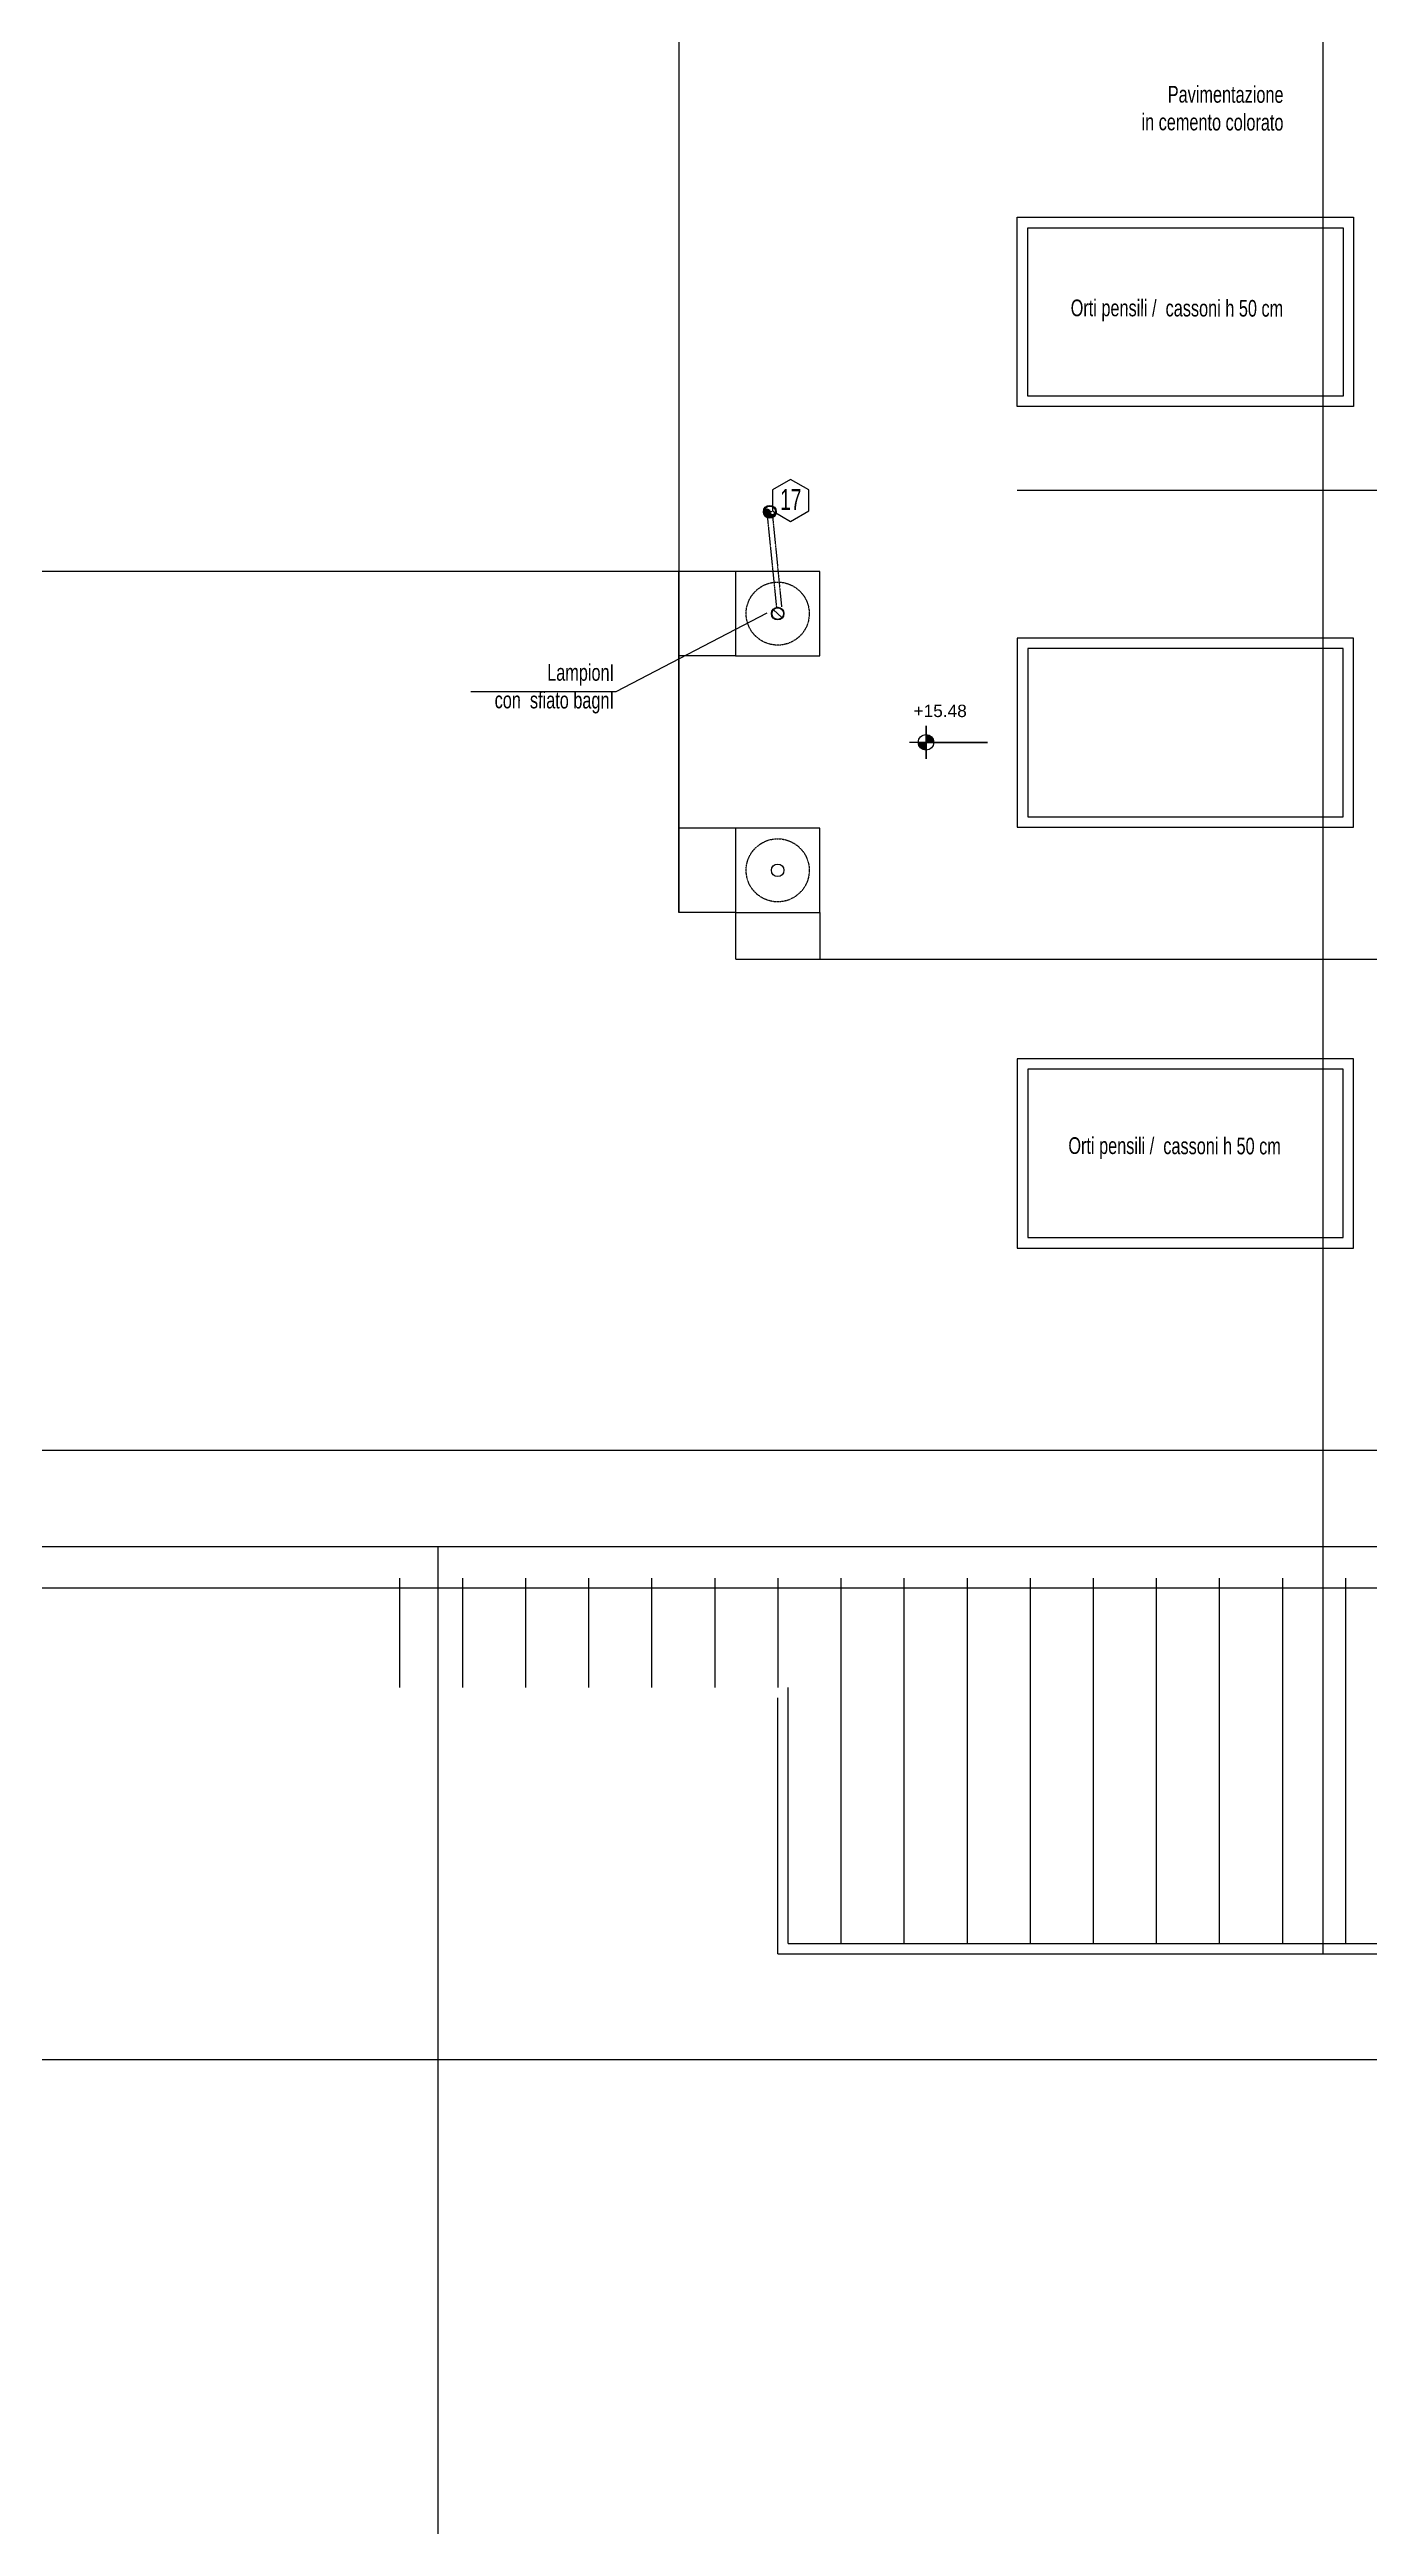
# Model space of a CAD drawing. Header units: millimetres. Extents: x -3782782348 to 131293, y -36553 to 57271.
# Drawn here: x 123709 to 124965, y -27287 to -24931 of the extents above; entities that cross this region are included whole.
import ezdxf

# ---------------------------------------------------------------- set-up
doc = ezdxf.new("R2010")
doc.units = ezdxf.units.MM
doc.header["$LTSCALE"] = 0.01
doc.linetypes.add('DASHED', pattern=[19.05, 12.7, -6.35])
doc.linetypes.add('HIDDEN', pattern=[0.375, 0.25, -0.125])
doc.layers.get('Defpoints').update_dxf_attribs({"color": 253})
for name, color, linetype in [('X_cavedi', 1, 'Continuous'), ('X_Esterno', 8, 'Continuous'), ('X_FOROMETRIA SCARICO NUMERAZIONE', 6, 'Continuous'), ('X_MURI', 8, 'Continuous'), ('X_Proiezini', 1, 'Continuous'), ('X_quote', 5, 'Continuous'), ('X_quote 1', 253, 'Continuous'), ('X_Quote altimetriche', 5, 'Continuous'), ('X_Serramenti Est', 1, 'Continuous'), ('X_TESTI', 253, 'Continuous')]:
    doc.layers.add(name, color=color, linetype=linetype)
doc.styles.add('Max 50', font='arial.ttf', dxfattribs={"width": 0.65, "height": 0.125})
doc.styles.add('QUOTE', font='simplex.shx', dxfattribs={"width": 0.7})
doc.styles.get("Standard").update_dxf_attribs({"font": 'arial.ttf'})
doc.dimstyles.get("Standard").update_dxf_attribs({"dimscale": 0, "dimtxt": 0.18, "dimasz": 0.18, "dimexe": 0.18, "dimexo": 0.0625, "dimgap": 0.09, "dimtad": 1, "dimdec": 0, "dimzin": 0, "dimdsep": 46, "dimtxsty": 'Standard', "dimcen": 0.09, "dimclrd": 256, "dimclre": 256, "dimclrt": 5, "dimadec": 0, "dimazin": 0, "dimtfac": 1, "dimtdec": 0, "dimtix": 1, "dimtofl": 0, "dimtmove": 2, "dimatfit": 3, "dimfxl": 1, "dimtolj": 1, "dimtzin": 0, "dimarcsym": 0})

# ---------------------------------------------------------------- blocks, each defined once
blk = doc.blocks.new('*D229')
at = {"layer": 'Defpoints', "color": 0, "transparency": 16777216}
for p in [(94237.5, -18878.8), (124401.8, -26498.8, 0), (124401.8, -26842.4, 0)]:
    blk.add_point(p, dxfattribs=at)
at = {"layer": 'X_quote 1', "lineweight": -2, "transparency": 16777216}
blk.add_line((94237.7, -26842.4, 0), (124401.6, -26842.4, 0), dxfattribs=at)
at = {"layer": 'X_quote 1', "transparency": 16777216}
for points in [[(94237.7, -26842.4, 0), (94237.7, -26842.5, 0), (94237.5, -26842.4, 0)], [(124401.6, -26842.4, 0), (124401.6, -26842.5, 0), (124401.8, -26842.4, 0)]]:
    blk.add_solid(points, dxfattribs=at)
at = {"layer": 'X_quote 1', "color": 5, "transparency": 16777216, "insert": (109319.6, -26842.2, 0), "char_height": 0.18, "attachment_point": 5}
blk.add_mtext('\\A1;30164', dxfattribs=at)
blk = doc.blocks.new('*D95')
at = {"layer": 'Defpoints', "color": 0, "transparency": 16777216}
for p in [(124078.5, -26355.1, 0), (124078.5, -26385.1, 0), (124078.5, -26385.1, 0)]:
    blk.add_point(p, dxfattribs=at)
at = {"layer": 'X_quote 1', "lineweight": -2, "transparency": 16777216}
blk.add_line((124078.5, -26355.2, 0), (124078.5, -26384.9, 0), dxfattribs=at)
at = {"layer": 'X_quote 1', "transparency": 16777216}
for points in [[(124078.5, -26355.2, 0), (124078.6, -26355.2, 0), (124078.5, -26355.1, 0)], [(124078.5, -26384.9, 0), (124078.6, -26384.9, 0), (124078.5, -26385.1, 0)]]:
    blk.add_solid(points, dxfattribs=at)
at = {"layer": 'X_quote 1', "color": 5, "transparency": 16777216, "insert": (124078.4, -26370.1, 0), "char_height": 0.18, "attachment_point": 5, "rotation": 90}
blk.add_mtext('\\A1;30', dxfattribs=at)
blk = doc.blocks.new('*D96')
at = {"layer": 'Defpoints', "color": 0, "transparency": 16777216}
for p in [(124078.5, -26385.1, 0), (124078.5, -26498.8, 0), (124078.5, -26498.8, 0)]:
    blk.add_point(p, dxfattribs=at)
at = {"layer": 'X_quote 1', "lineweight": -2, "transparency": 16777216}
blk.add_line((124078.5, -26385.2, 0), (124078.5, -26498.6, 0), dxfattribs=at)
at = {"layer": 'X_quote 1', "transparency": 16777216}
for points in [[(124078.5, -26385.2, 0), (124078.6, -26385.2, 0), (124078.5, -26385.1, 0)], [(124078.5, -26498.6, 0), (124078.6, -26498.6, 0), (124078.5, -26498.8, 0)]]:
    blk.add_solid(points, dxfattribs=at)
at = {"layer": 'X_quote 1', "color": 5, "transparency": 16777216, "insert": (124078.4, -26441.9, 0), "char_height": 0.18, "attachment_point": 5, "rotation": 90}
blk.add_mtext('\\A1;114', dxfattribs=at)
blk = doc.blocks.new('*D234')
at = {"layer": 'Defpoints', "color": 0, "transparency": 16777216}
for p in [(124629.5, -25271, 0), (124949.5, -25271, 0), (124949.5, -25350.5)]:
    blk.add_point(p, dxfattribs=at)
at = {"layer": 'X_quote 1', "lineweight": -2, "transparency": 16777216}
blk.add_line((124629.6, -25350.5), (124949.3, -25350.5), dxfattribs=at)
at = {"layer": 'X_quote 1', "transparency": 16777216}
for points in [[(124629.6, -25350.5), (124629.6, -25350.5), (124629.5, -25350.5)], [(124949.3, -25350.5), (124949.3, -25350.5), (124949.5, -25350.5)]]:
    blk.add_solid(points, dxfattribs=at)
at = {"layer": 'X_quote 1', "color": 5, "transparency": 16777216, "insert": (124789.5, -25350.3), "char_height": 0.18, "attachment_point": 5}
blk.add_mtext('\\A1;320', dxfattribs=at)
blk = doc.blocks.new('*D235')
at = {"layer": 'Defpoints', "color": 0, "transparency": 16777216}
for p in [(124949.5, -25271, 0), (125328.3, -25271, 0), (125328.3, -25350.5)]:
    blk.add_point(p, dxfattribs=at)
at = {"layer": 'X_quote 1', "lineweight": -2, "transparency": 16777216}
blk.add_line((124949.6, -25350.5), (125328.1, -25350.5), dxfattribs=at)
at = {"layer": 'X_quote 1', "transparency": 16777216}
for points in [[(124949.6, -25350.5), (124949.6, -25350.5), (124949.5, -25350.5)], [(125328.1, -25350.5), (125328.1, -25350.5), (125328.3, -25350.5)]]:
    blk.add_solid(points, dxfattribs=at)
at = {"layer": 'X_quote 1', "color": 5, "transparency": 16777216, "insert": (125138.9, -25350.3), "char_height": 0.18, "attachment_point": 5}
blk.add_mtext('\\A1;379', dxfattribs=at)
blk = doc.blocks.new('*D259')
at = {"layer": 'Defpoints', "color": 0, "transparency": 16777216}
for p in [(124920.5, -18765.1, 0), (125138.8, -18765.1), (125138.8, -26742.2, 0)]:
    blk.add_point(p, dxfattribs=at)
at = {"layer": 'X_quote 1', "lineweight": -2, "transparency": 16777216}
blk.add_line((124920.5, -26742.1, 0), (124920.5, -18765.3, 0), dxfattribs=at)
at = {"layer": 'X_quote 1', "transparency": 16777216}
for points in [[(124920.4, -18765.3, 0), (124920.5, -18765.3, 0), (124920.5, -18765.1, 0)], [(124920.4, -26742.1, 0), (124920.5, -26742.1, 0), (124920.5, -26742.2, 0)]]:
    blk.add_solid(points, dxfattribs=at)
at = {"layer": 'X_quote 1', "color": 5, "transparency": 16777216, "insert": (124920.3, -22753.7, 0), "char_height": 0.18, "attachment_point": 5, "rotation": 90}
blk.add_mtext('\\A1;7977', dxfattribs=at)
blk = doc.blocks.new('*D260')
at = {"layer": 'Defpoints', "color": 0, "transparency": 16777216}
for p in [(124401.8, -26620.5, 0), (125138.8, -26620.5, 0), (125138.8, -26842.4, 0)]:
    blk.add_point(p, dxfattribs=at)
at = {"layer": 'X_quote 1', "lineweight": -2, "transparency": 16777216}
blk.add_line((124401.9, -26842.4, 0), (125138.6, -26842.4, 0), dxfattribs=at)
at = {"layer": 'X_quote 1', "transparency": 16777216}
for points in [[(124401.9, -26842.4, 0), (124401.9, -26842.5, 0), (124401.8, -26842.4, 0)], [(125138.6, -26842.4, 0), (125138.6, -26842.5, 0), (125138.8, -26842.4, 0)]]:
    blk.add_solid(points, dxfattribs=at)
at = {"layer": 'X_quote 1', "color": 5, "transparency": 16777216, "insert": (124770.3, -26842.2, 0), "char_height": 0.18, "attachment_point": 5}
blk.add_mtext('\\A1;737', dxfattribs=at)
blk = doc.blocks.new('*D137')
at = {"layer": 'Defpoints', "color": 0, "transparency": 16777216}
for p in [(124072.2, -26498.8, 0), (123684.2, -28884.5, 0), (124078.5, -28884.5, 0)]:
    blk.add_point(p, dxfattribs=at)
at = {"layer": 'X_quote 1', "lineweight": -2, "transparency": 16777216}
blk.add_line((124078.5, -26499, 0), (124078.5, -28884.3, 0), dxfattribs=at)
at = {"layer": 'X_quote 1', "transparency": 16777216}
for points in [[(124078.5, -26499, 0), (124078.6, -26499, 0), (124078.5, -26498.8, 0)], [(124078.5, -28884.3, 0), (124078.6, -28884.3, 0), (124078.5, -28884.5, 0)]]:
    blk.add_solid(points, dxfattribs=at)
at = {"layer": 'X_quote 1', "color": 5, "transparency": 16777216, "insert": (124078.4, -27691.6, 0), "char_height": 0.18, "attachment_point": 5, "rotation": 90}
blk.add_mtext('\\A1;2386', dxfattribs=at)
blk = doc.blocks.new('*D308')
at = {"layer": 'Defpoints', "color": 0, "transparency": 16777216}
for p in [(127471.7, -19638.3), (97217.8, -19646.3), (127471.7, -27284.1, 0)]:
    blk.add_point(p, dxfattribs=at)
at = {"layer": 'X_quote 1', "lineweight": -2, "transparency": 16777216}
blk.add_line((97217.9, -19638.3), (127471.6, -19638.3), dxfattribs=at)
at = {"layer": 'X_quote 1', "transparency": 16777216}
for points in [[(97217.9, -19638.2), (97217.9, -19638.3), (97217.8, -19638.3)], [(127471.6, -19638.2), (127471.6, -19638.3), (127471.7, -19638.3)]]:
    blk.add_solid(points, dxfattribs=at)
at = {"layer": 'X_quote 1', "color": 5, "transparency": 16777216, "insert": (112344.8, -19638.1), "char_height": 0.18, "attachment_point": 5}
blk.add_mtext('\\A1;30254', dxfattribs=at)
blk = doc.blocks.new('*D352')
at = {"layer": 'Defpoints', "color": 0, "transparency": 16777216}
for p in [(94093.8, -18735.1), (126715.8, -26263.1, 0), (126715.8, -26355.1, 0)]:
    blk.add_point(p, dxfattribs=at)
at = {"layer": 'X_quote 1', "lineweight": -2, "transparency": 16777216}
blk.add_line((94093.9, -26263.1, 0), (126715.6, -26263.1, 0), dxfattribs=at)
at = {"layer": 'X_quote 1', "transparency": 16777216}
for points in [[(94093.9, -26263.1, 0), (94093.9, -26263.2, 0), (94093.8, -26263.1, 0)], [(126715.6, -26263.1, 0), (126715.6, -26263.2, 0), (126715.8, -26263.1, 0)]]:
    blk.add_solid(points, dxfattribs=at)
at = {"layer": 'X_quote 1', "color": 5, "transparency": 16777216, "insert": (110404.8, -26263, 0), "char_height": 0.18, "attachment_point": 5}
blk.add_mtext('\\A1;32622', dxfattribs=at)
blk = doc.blocks.new('colonna')
at = {"ltscale": 20}
h = blk.add_hatch(color=256, dxfattribs=at)
h.paths.add_polyline_path([(793.702, -32.366, -1), (793.58, -32.367, -1)])
h.paths.add_polyline_path([(793.586, -32.367, 1), (793.695, -32.366, 1)], flags=16)
blk.add_hatch(color=256).paths.add_polyline_path([(793.692, -32.366, -1), (793.59, -32.367, -1), (793.641, -32.366, 1)])
at = {"color": 2}
for p, q in [((793.661, -32.366), (793.62, -32.367)), ((793.641, -32.387), (793.64, -32.346))]:
    blk.add_line(p, q, dxfattribs=at)
at = {"color": 7}
for radius in [0.0611, 0.0543]:
    blk.add_circle((793.641, -32.366), radius, dxfattribs=at)
at = {"color": 2}
for centre, start, end in [((793.615, -32.367), 0.5919, 180.5919), ((793.666, -32.366), 180.5919, 0.5919)]:
    blk.add_arc(centre, 0.0255, start, end, dxfattribs=at)
blk = doc.blocks.new('*D419')
at = {"layer": 'Defpoints', "color": 0, "transparency": 16777216}
for p in [(96927.2, -18765.1), (96934, -18765.1), (126454.5, -26355.1, 0)]:
    blk.add_point(p, dxfattribs=at)
at = {"layer": 'X_quote 1', "lineweight": -2, "transparency": 16777216}
for p, q in [((96933.9, -18765.1), (96927, -18765.1)), ((96927.2, -26354.9), (96927.2, -18765.3)), ((126454.4, -26355.1), (96927, -26355.1))]:
    blk.add_line(p, q, dxfattribs=at)
at = {"layer": 'X_quote 1', "transparency": 16777216}
for points in [[(96927.2, -18765.3), (96927.2, -18765.3), (96927.2, -18765.1)], [(96927.2, -26354.9), (96927.2, -26354.9), (96927.2, -26355.1)]]:
    blk.add_solid(points, dxfattribs=at)
at = {"layer": 'X_quote 1', "color": 5, "transparency": 16777216, "insert": (96927, -22560.1), "char_height": 0.18, "attachment_point": 5, "rotation": 90}
blk.add_mtext('\\A1;7590', dxfattribs=at)
blk = doc.blocks.new('quota altim')
at = {"layer": 'X_Quote altimetriche', "ltscale": 4}
h = blk.add_hatch(color=256, dxfattribs=at)
h.paths.add_polyline_path([(0, 18.7), (0, 0), (18.7, 0, 0.414214)])
h.paths.add_polyline_path([(0, 0), (-18.7, 0, 0.414214), (0, -18.7)])
blk.add_lwpolyline([(0, 0), (0, 40), (0, 40), (0, -40), (0, -40), (0, 0), (40, 0), (149.3, 0), (0, 0), (-40, 0), (-40, 0)], dxfattribs=at)
blk.add_circle((0, 0), 18.7, dxfattribs=at)
blk = doc.blocks.new('*D446')
at = {"layer": 'Defpoints', "color": 0, "transparency": 16777216}
for p in [(97267.7, -26394.4), (97267.7, -26395.5), (126715.8, -26395.7, 0)]:
    blk.add_point(p, dxfattribs=at)
at = {"layer": 'X_quote', "lineweight": -2, "transparency": 16777216}
for p, q in [((97267.7, -26395.4), (97267.7, -26394.2)), ((126715.6, -26394.4), (97267.9, -26394.4)), ((126715.8, -26395.6), (126715.8, -26394.2))]:
    blk.add_line(p, q, dxfattribs=at)
at = {"layer": 'X_quote', "transparency": 16777216}
for points in [[(97267.9, -26394.4), (97267.9, -26394.4), (97267.7, -26394.4)], [(126715.6, -26394.4), (126715.6, -26394.4), (126715.8, -26394.4)]]:
    blk.add_solid(points, dxfattribs=at)
at = {"layer": 'X_quote', "color": 5, "transparency": 16777216, "insert": (111991.7, -26394.2), "char_height": 0.18, "attachment_point": 5}
blk.add_mtext('\\A1;29448', dxfattribs=at)
blk = doc.blocks.new('*D427')
at = {"layer": 'Defpoints', "color": 0, "transparency": 16777216}
for p in [(124361.7, -25751.9, 0), (124441.7, -25751.9, 0), (124441.7, -25796.3)]:
    blk.add_point(p, dxfattribs=at)
at = {"layer": 'X_quote 1', "lineweight": -2, "transparency": 16777216}
for p, q in [((124361.7, -25751.9), (124361.7, -25796.5)), ((124441.7, -25751.9), (124441.7, -25796.5)), ((124361.8, -25796.3), (124441.5, -25796.3))]:
    blk.add_line(p, q, dxfattribs=at)
at = {"layer": 'X_quote 1', "transparency": 16777216}
for points in [[(124361.8, -25796.3), (124361.8, -25796.4), (124361.7, -25796.3)], [(124441.5, -25796.3), (124441.5, -25796.4), (124441.7, -25796.3)]]:
    blk.add_solid(points, dxfattribs=at)
at = {"layer": 'X_quote 1', "color": 5, "transparency": 16777216, "insert": (124401.7, -25796.2), "char_height": 0.18, "attachment_point": 5}
blk.add_mtext('\\A1;80', dxfattribs=at)
blk = doc.blocks.new('*D428')
at = {"layer": 'Defpoints', "color": 0, "transparency": 16777216}
for p in [(124441.7, -25751.9, 0), (125098.9, -25751.9, 0), (125098.9, -25796.3)]:
    blk.add_point(p, dxfattribs=at)
at = {"layer": 'X_quote 1', "lineweight": -2, "transparency": 16777216}
for p, q in [((124441.7, -25751.9), (124441.7, -25796.5)), ((125098.9, -25751.9), (125098.9, -25796.5)), ((124441.8, -25796.3), (125098.7, -25796.3))]:
    blk.add_line(p, q, dxfattribs=at)
at = {"layer": 'X_quote 1', "transparency": 16777216}
for points in [[(124441.8, -25796.3), (124441.8, -25796.4), (124441.7, -25796.3)], [(125098.7, -25796.3), (125098.7, -25796.4), (125098.9, -25796.3)]]:
    blk.add_solid(points, dxfattribs=at)
at = {"layer": 'X_quote 1', "color": 5, "transparency": 16777216, "insert": (124770.3, -25796.2), "char_height": 0.18, "attachment_point": 5}
blk.add_mtext('\\A1;657', dxfattribs=at)
blk = doc.blocks.new('*D387')
at = {"layer": 'Defpoints', "color": 0, "transparency": 16777216}
for p in [(94904.9, -18735.1), (124307.6, -25751.9), (124361.7, -25751.9, 0)]:
    blk.add_point(p, dxfattribs=at)
at = {"layer": 'X_quote 1', "lineweight": -2, "transparency": 16777216}
for p, q in [((94905, -18735.1), (124307.8, -18735.1)), ((124307.6, -18735.3), (124307.6, -25751.7)), ((124361.6, -25751.9), (124307.5, -25751.9))]:
    blk.add_line(p, q, dxfattribs=at)
at = {"layer": 'X_quote 1', "transparency": 16777216}
for points in [[(124307.6, -18735.3), (124307.7, -18735.3), (124307.6, -18735.1)], [(124307.6, -25751.7), (124307.7, -25751.7), (124307.6, -25751.9)]]:
    blk.add_solid(points, dxfattribs=at)
at = {"layer": 'X_quote 1', "color": 5, "transparency": 16777216, "insert": (124307.5, -22243.5), "char_height": 0.18, "attachment_point": 5, "rotation": 90}
blk.add_mtext('\\A1;7017', dxfattribs=at)
blk = doc.blocks.new('*D388')
at = {"layer": 'Defpoints', "color": 0, "transparency": 16777216}
for p in [(124307.6, -25671.9), (124361.7, -25671.9, 0), (124361.7, -25751.9, 0)]:
    blk.add_point(p, dxfattribs=at)
at = {"layer": 'X_quote 1', "lineweight": -2, "transparency": 16777216}
for p, q in [((124361.6, -25671.9), (124307.5, -25671.9)), ((124307.6, -25751.7), (124307.6, -25672)), ((124361.6, -25751.9), (124307.5, -25751.9))]:
    blk.add_line(p, q, dxfattribs=at)
at = {"layer": 'X_quote 1', "transparency": 16777216}
for points in [[(124307.6, -25672), (124307.7, -25672), (124307.6, -25671.9)], [(124307.6, -25751.7), (124307.7, -25751.7), (124307.6, -25751.9)]]:
    blk.add_solid(points, dxfattribs=at)
at = {"layer": 'X_quote 1', "color": 5, "transparency": 16777216, "insert": (124307.5, -25711.9), "char_height": 0.18, "attachment_point": 5, "rotation": 90}
blk.add_mtext('\\A1;80', dxfattribs=at)
blk = doc.blocks.new('*D389')
at = {"layer": 'Defpoints', "color": 0, "transparency": 16777216}
for p in [(124307.6, -25507.8), (124361.7, -25507.8, 0), (124361.7, -25671.9, 0)]:
    blk.add_point(p, dxfattribs=at)
at = {"layer": 'X_quote 1', "lineweight": -2, "transparency": 16777216}
for p, q in [((124361.6, -25507.8), (124307.5, -25507.8)), ((124307.6, -25671.7), (124307.6, -25508)), ((124361.6, -25671.9), (124307.5, -25671.9))]:
    blk.add_line(p, q, dxfattribs=at)
at = {"layer": 'X_quote 1', "transparency": 16777216}
for points in [[(124307.6, -25508), (124307.7, -25508), (124307.6, -25507.8)], [(124307.6, -25671.7), (124307.7, -25671.7), (124307.6, -25671.9)]]:
    blk.add_solid(points, dxfattribs=at)
at = {"layer": 'X_quote 1', "color": 5, "transparency": 16777216, "insert": (124307.5, -25589.8), "char_height": 0.18, "attachment_point": 5, "rotation": 90}
blk.add_mtext('\\A1;164', dxfattribs=at)
blk = doc.blocks.new('*D390')
at = {"layer": 'Defpoints', "color": 0, "transparency": 16777216}
for p in [(124307.6, -25427.8), (124361.7, -25427.8, 0), (124361.7, -25507.8, 0)]:
    blk.add_point(p, dxfattribs=at)
at = {"layer": 'X_quote 1', "lineweight": -2, "transparency": 16777216}
for p, q in [((124361.6, -25427.8), (124307.5, -25427.8)), ((124307.6, -25507.6), (124307.6, -25428)), ((124361.6, -25507.8), (124307.5, -25507.8))]:
    blk.add_line(p, q, dxfattribs=at)
at = {"layer": 'X_quote 1', "transparency": 16777216}
for points in [[(124307.6, -25428), (124307.7, -25428), (124307.6, -25427.8)], [(124307.6, -25507.6), (124307.7, -25507.6), (124307.6, -25507.8)]]:
    blk.add_solid(points, dxfattribs=at)
at = {"layer": 'X_quote 1', "color": 5, "transparency": 16777216, "insert": (124307.5, -25467.8), "char_height": 0.18, "attachment_point": 5, "rotation": 90}
blk.add_mtext('\\A1;80', dxfattribs=at)
blk = doc.blocks.new('*D391')
at = {"layer": 'Defpoints', "color": 0, "transparency": 16777216}
for p in [(94839.6, -17187.1), (94839.6, -17187.1), (124361.7, -25427.8, 0)]:
    blk.add_point(p, dxfattribs=at)
at = {"layer": 'X_quote 1', "lineweight": -2, "transparency": 16777216}
for p, q in [((94839.6, -25427.6), (94839.6, -17187.2)), ((94839.7, -17187.1), (94839.8, -17187.1)), ((124361.6, -25427.8), (94839.4, -25427.8))]:
    blk.add_line(p, q, dxfattribs=at)
at = {"layer": 'X_quote 1', "transparency": 16777216}
for points in [[(94839.6, -17187.2), (94839.6, -17187.2), (94839.6, -17187.1)], [(94839.6, -25427.6), (94839.6, -25427.6), (94839.6, -25427.8)]]:
    blk.add_solid(points, dxfattribs=at)
at = {"layer": 'X_quote 1', "color": 5, "transparency": 16777216, "insert": (94839.4, -21307.4), "char_height": 0.18, "attachment_point": 5, "rotation": 90}
blk.add_mtext('\\A1;8241', dxfattribs=at)

msp = doc.modelspace()

# ---------------------------------------------------------------- linework, layer by layer
at = {"layer": 'X_cavedi'}
msp.add_line((124397.6, -25464.1, 0), (124405.7, -25471.5, 0), dxfattribs=at)
msp.add_circle((124401.7, -25467.8, 0), 5.5, dxfattribs=at)
at = {"layer": 'X_Esterno'}
for p, q in [((124041.8, -26385, 0), (124041.8, -26488.8, 0)), ((124041.8, -26385, 0), (124041.8, -26488.8, 0)), ((124041.8, -26385, 0), (124041.8, -26488.8, 0)), ((124101.8, -26385, 0), (124101.8, -26488.8, 0)), ((124161.8, -26385, 0), (124161.8, -26488.8, 0)), ((124161.8, -26385, 0), (124161.8, -26488.8, 0)), ((124221.8, -26385, 0), (124221.8, -26488.8, 0)), ((124221.8, -26385, 0), (124221.8, -26488.8, 0)), ((124281.8, -26385, 0), (124281.8, -26488.8, 0)), ((124341.8, -26385, 0), (124341.8, -26488.8, 0)), ((124401.8, -26385, 0), (124401.8, -26488.8, 0)), ((124401.8, -26385, 0), (124401.8, -26488.8, 0)), ((124401.8, -26385, 0), (124401.8, -26488.8, 0)), ((124461.8, -26385, 0), (124461.8, -26732.2, 0)), ((124521.8, -26385, 0), (124521.8, -26732.2, 0)), ((124581.8, -26385, 0), (124581.8, -26732.2, 0)), ((124641.8, -26385, 0), (124641.8, -26732.2, 0)), ((124701.8, -26385, 0), (124701.8, -26732.2, 0)), ((124761.8, -26385, 0), (124761.8, -26732.2, 0)), ((124821.8, -26385, 0), (124821.8, -26732.2, 0)), ((124881.8, -26385, 0), (124881.8, -26732.2, 0)), ((124941.8, -26385, 0), (124941.8, -26732.2, 0))]:
    msp.add_line(p, q, dxfattribs=at)
at = {"layer": 'X_Esterno', "ltscale": 30, "elevation": 0}
for points in [[(124949.5, -25091), (124949.5, -25271), (124629.5, -25271), (124629.5, -25091)], [(124939.5, -25101), (124939.5, -25261), (124639.5, -25261), (124639.5, -25101)], [(124361.7, -25507.8), (124441.7, -25507.8), (124441.7, -25427.8), (124361.7, -25427.8)], [(124949.5, -25671), (124949.5, -25491), (124629.5, -25491), (124629.5, -25671)], [(124939.5, -25661), (124939.5, -25501), (124639.5, -25501), (124639.5, -25661)], [(124361.7, -25751.9), (124441.7, -25751.9), (124441.7, -25671.9), (124361.7, -25671.9)], [(124949.5, -26071), (124949.5, -25891), (124629.5, -25891), (124629.5, -26071)], [(124939.5, -26061), (124939.5, -25901), (124639.5, -25901), (124639.5, -26061)]]:
    msp.add_lwpolyline(points, close=True, dxfattribs=at)
at = {"layer": 'X_FOROMETRIA SCARICO NUMERAZIONE', "linetype": 'DASHED'}
for p, q in [((124391.9, -25376.7, 0), (124400.5, -25461.9, 0)), ((124396.9, -25376.2, 0), (124405.4, -25461.4, 0))]:
    msp.add_line(p, q, dxfattribs=at)
at = {"layer": 'X_FOROMETRIA SCARICO NUMERAZIONE', "elevation": 0}
msp.add_lwpolyline([(124396.7, -25370.2), (124414, -25380.2), (124431.3, -25370.2), (124431.3, -25350.2), (124414, -25340.3), (124396.7, -25350.2)], close=True, dxfattribs=at)
at = {"layer": 'X_MURI'}
for centre in [(124401.7, -25467.8, 0), (124401.7, -25711.9, 0)]:
    msp.add_circle(centre, 6, dxfattribs=at)
at = {"layer": 'X_Proiezini', "ltscale": 0.5}
for p, q in [((124411.8, -26732.2, 0), (124411.8, -26488.8, 0)), ((124401.8, -26742.2, 0), (124401.8, -26498.8, 0)), ((124401.8, -26742.2, 0), (125138.8, -26742.2, 0)), ((124411.8, -26732.2, 0), (125128.8, -26732.2, 0))]:
    msp.add_line(p, q, dxfattribs=at)
at = {"layer": 'X_Serramenti Est', "linetype": 'HIDDEN', "ltscale": 60}
for centre in [(124401.7, -25467.8, 0), (124401.7, -25711.9, 0)]:
    msp.add_circle(centre, 30, dxfattribs=at)
at = {"layer": 'X_TESTI'}
for p, q in [((124248, -25541.9, 0), (124391.7, -25467, 0)), ((124109.7, -25541.9, 0), (124248, -25541.9, 0))]:
    msp.add_line(p, q, dxfattribs=at)

# ---------------------------------------------------------------- block references
at = {"layer": 'X_FOROMETRIA SCARICO NUMERAZIONE', "xscale": 100, "yscale": 100, "zscale": 100}
msp.add_blockref('colonna', (45030.1, -22134.4, 0), dxfattribs=at)
at = {"layer": 'X_Quote altimetriche', "xscale": 0.3919999999943684, "yscale": 0.3919999999943684, "zscale": 0.3919999999943684}
msp.add_blockref('quota altim', (124542.8, -25590.2), dxfattribs=at)

# ---------------------------------------------------------------- texts
at = {"layer": 'X_FOROMETRIA SCARICO NUMERAZIONE', "insert": (124404.1, -25349.4, 0), "char_height": 20, "width": 96.623, "attachment_point": 1, "style": 'Max 50'}
msp.add_mtext('17', dxfattribs=at)
at = {"layer": 'X_Quote altimetriche', "ltscale": 4, "insert": (124530.9, -25554.4), "char_height": 11.76, "width": 112.799, "attachment_point": 1}
msp.add_mtext('{\\fArial|b0|i0|c0|p34;+15.48}', dxfattribs=at)
at = {"layer": 'X_TESTI', "char_height": 1.452, "width": 214.705, "attachment_point": 9, "rotation": 359.8509, "style": 'QUOTE'}
for s, insert in [('{\\fArial|b0|i0|c0|p34;\\H10.9x;Pavimentazione\\Pin cemento colorato}', (124882.8, -25008.8, 0)), ('{\\fArial|b0|i0|c0|p34;\\H10.9x;Orti pensili /  cassoni h 50 cm}', (124882.5, -25190.3, 0)), ('{\\fArial|b0|i0|c0|p34;\\H10.9x;LampionI\\Pcon  sfiato bagnI}', (124246, -25562.9, 0)), ('{\\fArial|b0|i0|c0|p34;\\H10.9x;Orti pensili /  cassoni h 50 cm}', (124880.3, -25986.8, 0))]:
    msp.add_mtext(s, dxfattribs=dict(at, insert=insert))

# ---------------------------------------------------------------- dimensions: what is measured, and where the dimension line sits
at = {"layer": 'X_quote'}
dim = msp.add_linear_dim(base=(97267.7, -26394.4), p1=(126715.8, -26395.7, 0), p2=(97267.7, -26395.5), dimstyle='Standard', override={"dimscale": 1}, dxfattribs=at)
dim.commit()
dim.dimension.update_dxf_attribs({"geometry": '*D446', "text_midpoint": (111991.7, -26394.2)})
at = {"layer": 'X_quote 1'}
for base, p1, p2, override, picture, middle in [((94839.6, -17187.1), (124361.7, -25427.8, 0), (94839.6, -17187.1), {"dimscale": 1}, '*D391', (94839.4, -21307.4)), ((124307.6, -25751.9), (94904.9, -18735.1), (124361.7, -25751.9, 0), {"dimscale": 1}, '*D387', (124307.5, -22243.5)), ((96927.2, -18765.1), (126454.5, -26355.1, 0), (96934, -18765.1), {"dimscale": 1}, '*D419', (96927, -22560.1)), ((124920.5, -18765.1, 0), (125138.8, -26742.2, 0), (125138.8, -18765.1), {"dimscale": 1, "dimse1": 1, "dimse2": 1}, '*D259', (124920.3, -22753.7, 0)), ((124307.6, -25427.8), (124361.7, -25507.8, 0), (124361.7, -25427.8, 0), {"dimscale": 1}, '*D390', (124307.5, -25467.8)), ((124307.6, -25507.8), (124361.7, -25671.9, 0), (124361.7, -25507.8, 0), {"dimscale": 1}, '*D389', (124307.5, -25589.8)), ((124307.6, -25671.9), (124361.7, -25751.9, 0), (124361.7, -25671.9, 0), {"dimscale": 1}, '*D388', (124307.5, -25711.9)), ((124078.5, -26385.1, 0), (124078.5, -26355.1, 0), (124078.5, -26385.1, 0), {"dimscale": 1, "dimse1": 1, "dimse2": 1}, '*D95', (124078.4, -26370.1, 0)), ((124078.5, -26498.8, 0), (124078.5, -26385.1, 0), (124078.5, -26498.8, 0), {"dimscale": 1, "dimse1": 1, "dimse2": 1}, '*D96', (124078.4, -26441.9, 0)), ((124078.5, -28884.5, 0), (124072.2, -26498.8, 0), (123684.2, -28884.5, 0), {"dimscale": 1, "dimse1": 1, "dimse2": 1}, '*D137', (124078.4, -27691.6, 0))]:
    dim = msp.add_linear_dim(base=base, p1=p1, p2=p2, angle=90, dimstyle='Standard', override=override, dxfattribs=at)
    dim.commit()
    dim.dimension.update_dxf_attribs({"geometry": picture, "text_midpoint": middle})
for base, p1, p2, override, picture, middle in [((126715.8, -26263.1, 0), (94093.8, -18735.1), (126715.8, -26355.1, 0), {"dimscale": 1, "dimse1": 1, "dimse2": 1}, '*D352', (110404.8, -26263, 0)), ((124401.8, -26842.4, 0), (94237.5, -18878.8), (124401.8, -26498.8, 0), {"dimscale": 1, "dimse1": 1, "dimse2": 1}, '*D229', (109319.6, -26842.2, 0)), ((127471.7, -19638.3), (97217.8, -19646.3), (127471.7, -27284.1, 0), {"dimscale": 1, "dimse1": 1, "dimse2": 1}, '*D308', (112344.8, -19638.1)), ((124949.5, -25350.5, 0), (124629.5, -25271, 0), (124949.5, -25271, 0), {"dimscale": 1, "dimse1": 1, "dimse2": 1}, '*D234', (124789.5, -25350.3, 0)), ((125328.3, -25350.5, 0), (124949.5, -25271, 0), (125328.3, -25271, 0), {"dimscale": 1, "dimse1": 1, "dimse2": 1}, '*D235', (125138.9, -25350.3, 0)), ((124441.7, -25796.3), (124361.7, -25751.9, 0), (124441.7, -25751.9, 0), {"dimscale": 1}, '*D427', (124401.7, -25796.2)), ((125098.9, -25796.3), (124441.7, -25751.9, 0), (125098.9, -25751.9, 0), {"dimscale": 1}, '*D428', (124770.3, -25796.2)), ((125138.8, -26842.4, 0), (124401.8, -26620.5, 0), (125138.8, -26620.5, 0), {"dimscale": 1, "dimse1": 1, "dimse2": 1}, '*D260', (124770.3, -26842.2, 0))]:
    dim = msp.add_linear_dim(base=base, p1=p1, p2=p2, dimstyle='Standard', override=override, dxfattribs=at)
    dim.commit()
    dim.dimension.update_dxf_attribs({"geometry": picture, "text_midpoint": middle})

doc.saveas('drawing.dxf')
